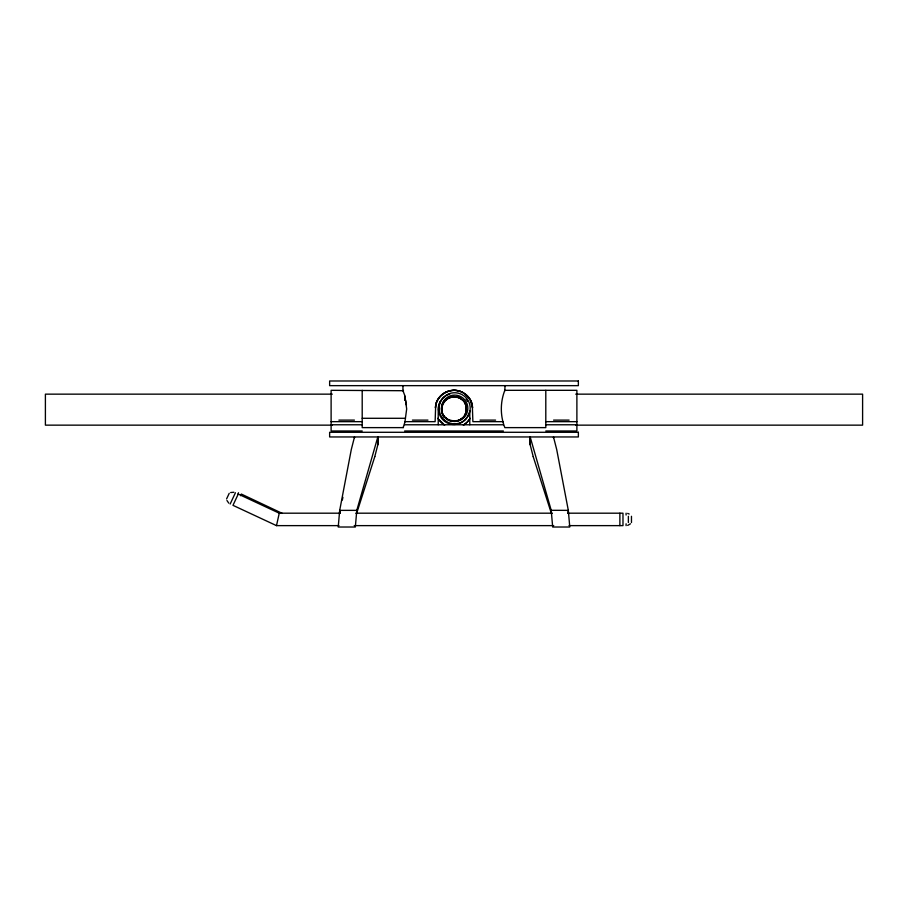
<?xml version="1.0" encoding="UTF-8"?>
<svg xmlns="http://www.w3.org/2000/svg" width="908" height="908" viewBox="0 0 908 908"><rect width="100%" height="100%" fill="white"/><g stroke="black" fill="none" stroke-linecap="round" stroke-linejoin="round"><path stroke-width="1.36" d="M533.212 456.645L530.17 444.727L530.204 437.066M339.706 510.126L338.23 527.015L355.334 527.015L356.81 510.114M435.5 407.76C435.738 394.469 452.082 385.866 463.33 392.812M442.037 405.762C436.952 423.117 466.803 427.055 466.383 408.963C467.007 392.177 439.2 393.709 441.787 410.291M402.948 385.65L402.948 390.712L404.9 395.774L406.682 408.963L404.9 422.163L403.163 427.623L362.201 427.623L362.201 390.315M339.967 511.113L339.388 513.871L339.978 511.102M342.327 500.058L342.906 497.3M276.497 525.63L279.255 513.19L238.237 494.066L232.981 505.336L276.497 525.63L338.945 525.63M282.309 513.406L241.335 494.066L240.563 495.711M374.788 456.645L377.83 444.727L377.83 436.952L356.787 510.364L339.694 510.375L351.294 449.551L354.506 436.952L354.506 437.872M356.481 513.871L374.8 456.622M226.591 498.923L229.225 493.294M230.167 504.019L235.422 492.749M237.748 494.395L238.52 492.749M402.948 390.712L331.114 390.315L331.114 430.994L362.201 430.994M403.163 427.623L403.504 426.987M545.799 430.994L576.886 430.994L576.886 390.315L504.837 390.315C500.16 402.187 500.16 415.75 504.837 427.623L545.799 427.623L545.799 390.315M467.404 421.88L469.459 419.19M467.189 422.163L463.33 425.126A18.659 18.659 0 0 0 470.151 418.293M630.481 523.803L627.7 525.414M504.769 390.905L505.052 385.65M230.666 492.545L233.867 492.261M457.019 424.093L458.018 423.957M332.283 394.151L45.4 394.151L45.4 425.148L332.283 425.148M575.717 394.151L862.6 394.151L862.6 425.148L575.717 425.148M362.201 418.293L405.467 418.293M338.888 420.109L354.426 420.109M412.414 420.109L427.963 420.109M480.037 420.109L495.586 420.109M553.574 420.109L569.112 420.109M331.114 421.664L362.201 421.664M404.639 421.664L435.114 421.664L435.726 404.332A18.909 18.909 0 0 1 472.274 404.332L472.886 421.664L503.361 421.664M545.799 421.664L576.886 421.664M331.114 424.774L362.201 424.774M404.639 424.774L503.361 424.774M545.799 424.774L576.886 424.774M404.639 430.994L503.361 430.994M279.255 513.19L340.307 513.19M355.845 513.19L552.314 513.19M567.579 513.19L622.979 513.19L622.979 525.63L569.01 525.63M354.222 525.63L553.732 525.63M449.982 423.957L452.661 424.308M627.7 513.406L629.199 514.019M464.794 393.936L470.14 399.645L472.501 407.76M228.793 503.146L226.943 500.512M438.587 419.258L444.67 425.126A18.659 18.659 0 0 1 437.849 418.293M403.163 390.315L403.504 390.951M533.2 456.622L551.531 513.871M568.033 511.113L568.624 513.86M405.558 400.167L406.432 405.082M568.294 510.114L569.77 527.015L552.677 527.015L551.201 510.114M405.059 399.929L404.979 396.274L405.047 400.417M377.796 437.066L377.807 444.806M631.469 516.3L631.469 522.52M628.37 516.3L628.37 522.52M626.089 513.19L626.089 515.006M626.089 523.803L626.089 525.63M619.88 513.19L619.88 525.63M553.494 437.86L553.494 436.952L556.706 449.551L568.317 510.364L551.213 510.307L530.17 436.952L530.17 444.727M469.776 410.643L469.776 424.774M438.224 424.774L438.224 409.224A15.777 15.777 0 0 1 449.914 393.993M466.088 399.089A15.777 15.777 0 0 1 467.665 401.336M435.386 407.749A18.659 18.659 0 0 1 454 390.315A18.659 18.659 0 0 1 472.614 407.749M444.091 417.362A13.189 13.189 0 0 1 442.525 414.298M442.185 413.197A13.189 13.189 0 0 1 460.606 397.942M468.993 412.981A15.515 15.515 0 0 1 448.064 423.31A15.515 15.515 0 0 1 440.562 401.211M445.249 417.725A12.383 12.383 0 0 0 465.963 412.175A12.383 12.383 0 0 0 450.799 397.012A12.383 12.383 0 0 0 445.249 417.725A12.428 12.394 -90 0 0 462.751 417.725M445.249 400.212A12.428 12.394 -90 0 1 462.751 400.212M464.726 402.777A12.201 11.974 -90 0 1 464.726 415.16M578.362 380.985L329.638 380.985L329.638 385.65L578.362 385.65L578.362 380.985M578.362 432.287L329.638 432.287L329.638 436.952L578.362 436.952L578.362 432.287M444.591 420.132A15.55 15.55 0 0 0 469.947 411.086A15.55 15.55 0 0 0 449.426 393.641A15.55 15.55 0 0 0 444.591 420.132M446.112 418.338A13.189 13.189 0 0 0 467.631 410.654A13.189 13.189 0 0 0 450.22 395.865A13.189 13.189 0 0 0 446.112 418.338"/></g></svg>
